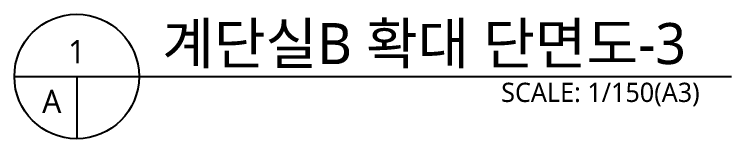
# Model space of a CAD drawing. Header units: millimetres. Extents: x 81033 to 452328, y -17390 to 42241.
# Drawn here: x 387001 to 395368, y -8701 to -7246 of the extents above; entities that cross this region are included whole.
import ezdxf
from ezdxf.enums import TextEntityAlignment as Align

# ---------------------------------------------------------------- set-up
doc = ezdxf.new("R2010")
doc.units = ezdxf.units.MM
doc.header["$LTSCALE"] = 100
doc.header["$MEASUREMENT"] = 0
doc.layers.add('SYM', color=7, linetype='CONTINUOUS')
doc.layers.add('TEXT', color=3, linetype='CONTINUOUS')
doc.styles.add('나눔바른고딕', font='NanumBarunGothic.ttf')

msp = doc.modelspace()

# ---------------------------------------------------------------- linework, layer by layer
at = {"layer": 'SYM'}
for p, q in [((387001.1, -7973.5), (395368.1, -7973.5)), ((387728.4, -7973.5), (387728.4, -8700.7))]:
    msp.add_line(p, q, dxfattribs=at)
msp.add_circle((387728.4, -7973.5), 727.3, dxfattribs=at)

# ---------------------------------------------------------------- texts
at = {"layer": 'TEXT', "style": '나눔바른고딕'}
msp.add_text('계단실B 확대 단면도-3', height=480, dxfattribs=at).set_placement((388726.6, -7588), align=Align.MIDDLE_LEFT)
for s, p in [('1', (387728.4, -7682.6)), ('A', (387437.5, -8264.4))]:
    msp.add_text(s, height=270, dxfattribs=at).set_placement(p, align=Align.MIDDLE)
msp.add_text('SCALE: 1/150(A3)', height=225, dxfattribs=at).set_placement((394995, -8046.2), align=Align.TOP_RIGHT)

doc.saveas('drawing.dxf')
